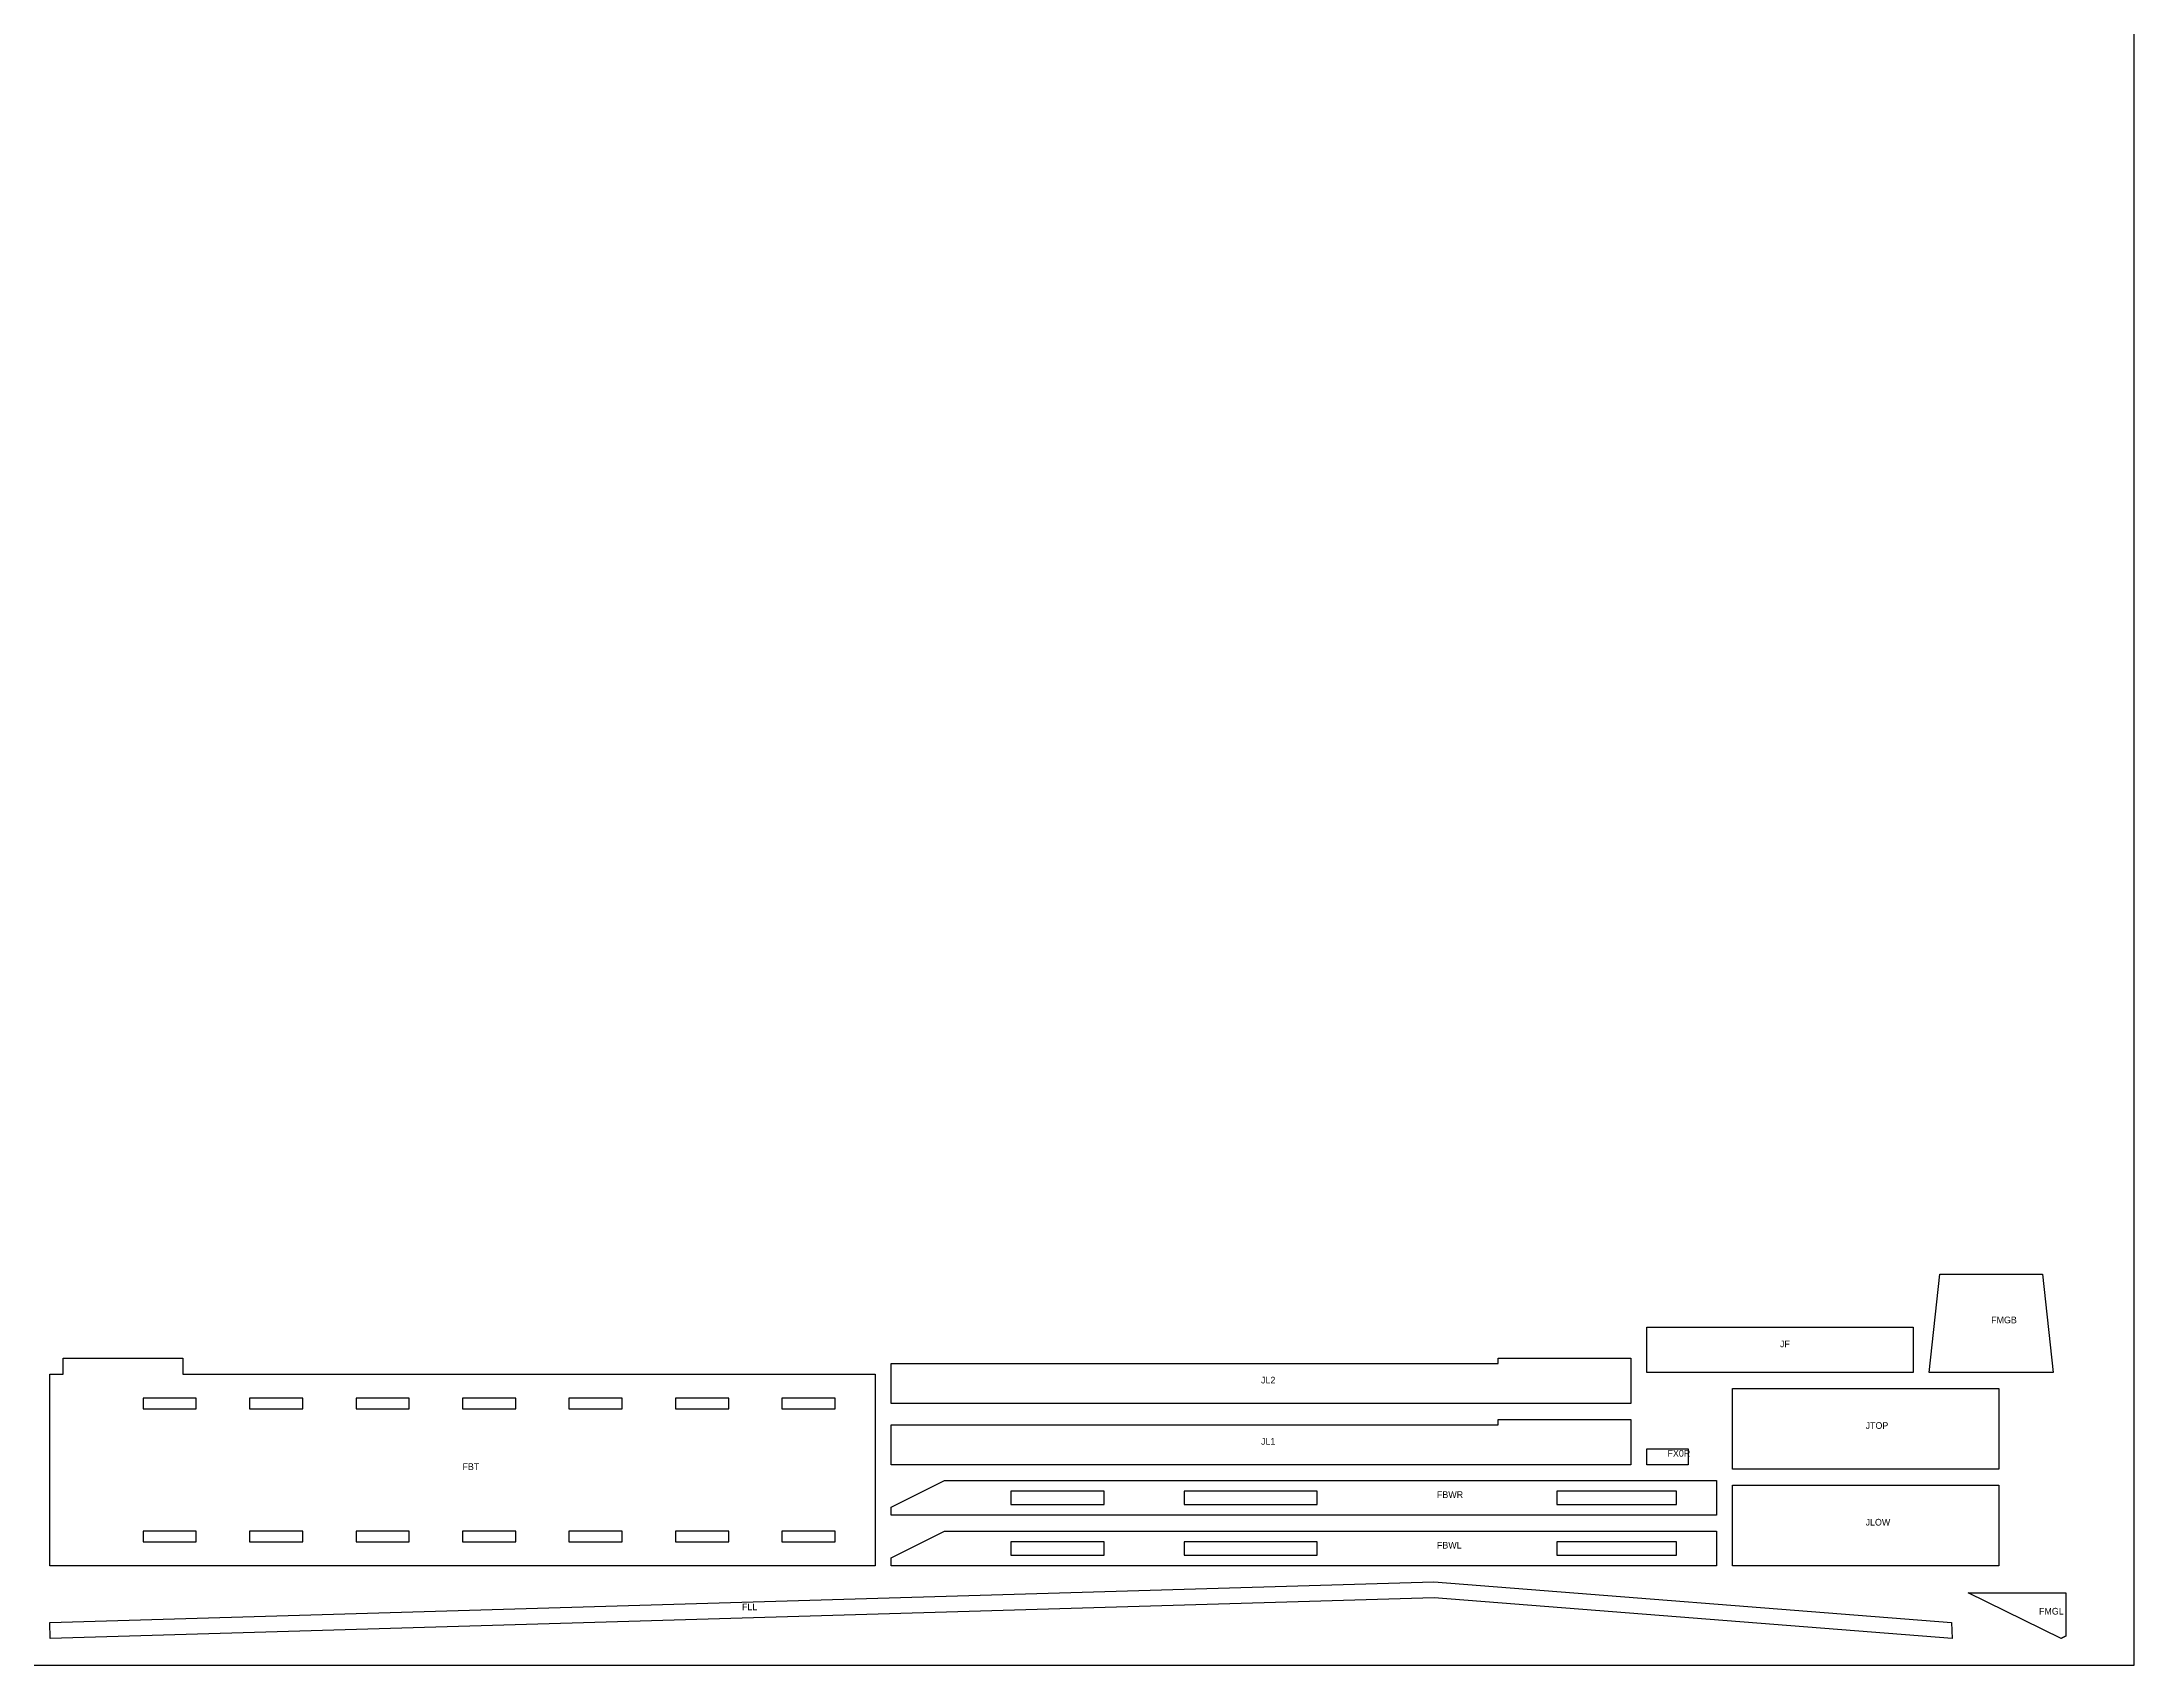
# Model space of a CAD drawing. Header units: millimetres. Extents: x 0 to 2438, y 0 to 1219.
# Drawn here: x 1653 to 2438, y 0 to 610 of the extents above; entities that cross this region are included whole.
import ezdxf

# ---------------------------------------------------------------- set-up
doc = ezdxf.new("R2010")
doc.units = ezdxf.units.MM
for name, color, linetype in [('CUT', 7, 'Continuous'), ('MARK', 3, 'Continuous'), ('STOCK_REFERENCE_DO_NOT_CUT', 8, 'Continuous')]:
    doc.layers.add(name, color=color, linetype=linetype)

msp = doc.modelspace()

# ---------------------------------------------------------------- linework, layer by layer
at = {"layer": 'CUT'}
for points in [[(2361.37, 109.88), (2365.38, 146.88), (2403.98, 146.88), (2407.98, 109.88)], [(2255.37, 111.88), (2255.37, 126.88), (2355.37, 126.88), (2355.37, 111.88), (2355.37, 109.88), (2255.37, 109.88)], [(1705.52, 109.28), (1965.52, 109.28), (1965.52, 37.28), (1655.52, 37.28), (1655.52, 109.28), (1660.52, 109.28), (1660.52, 115.28), (1705.52, 115.28)], [(2199.52, 115.28), (2249.37, 115.28), (2249.37, 98.28), (1971.52, 98.28), (1971.52, 113.28), (2199.52, 113.28)], [(2387.52, 73.58), (2287.52, 73.58), (2287.52, 103.88), (2387.52, 103.88)], [(1710.52, 96.28), (1710.52, 100.28), (1690.52, 100.28), (1690.52, 96.28)], [(1730.52, 96.28), (1750.52, 96.28), (1750.52, 100.28), (1730.52, 100.28)], [(1770.52, 96.28), (1790.52, 96.28), (1790.52, 100.28), (1770.52, 100.28)], [(1810.52, 96.28), (1830.52, 96.28), (1830.52, 100.28), (1810.52, 100.28)], [(1850.52, 96.28), (1870.52, 96.28), (1870.52, 100.28), (1850.52, 100.28)], [(1890.52, 96.28), (1910.52, 96.28), (1910.52, 100.28), (1890.52, 100.28)], [(1930.52, 96.28), (1950.52, 96.28), (1950.52, 100.28), (1930.52, 100.28)], [(2199.52, 92.28), (2249.37, 92.28), (2249.37, 75.28), (1971.52, 75.28), (1971.52, 90.28), (2199.52, 90.28)], [(2255.37, 75.28), (2255.37, 81.28), (2270.87, 81.28), (2270.87, 75.28)], [(1971.52, 56.28), (1971.52, 59.28), (1991.52, 69.28), (2281.52, 69.28), (2281.52, 56.28)], [(2016.52, 65.28), (2016.52, 60.28), (2051.52, 60.28), (2051.52, 65.28)], [(2131.52, 65.28), (2081.52, 65.28), (2081.52, 60.28), (2131.52, 60.28)], [(2266.52, 65.28), (2221.52, 65.28), (2221.52, 60.28), (2266.52, 60.28)], [(2387.52, 37.28), (2287.52, 37.28), (2287.52, 67.58), (2387.52, 67.58)], [(1710.52, 46.28), (1710.52, 50.28), (1690.52, 50.28), (1690.52, 46.28)], [(1730.52, 46.28), (1750.52, 46.28), (1750.52, 50.28), (1730.52, 50.28)], [(1770.52, 46.28), (1790.52, 46.28), (1790.52, 50.28), (1770.52, 50.28)], [(1810.52, 46.28), (1830.52, 46.28), (1830.52, 50.28), (1810.52, 50.28)], [(1850.52, 46.28), (1870.52, 46.28), (1870.52, 50.28), (1850.52, 50.28)], [(1890.52, 46.28), (1910.52, 46.28), (1910.52, 50.28), (1890.52, 50.28)], [(1930.52, 46.28), (1950.52, 46.28), (1950.52, 50.28), (1930.52, 50.28)], [(1971.52, 37.28), (1971.52, 40.28), (1991.52, 50.28), (2281.52, 50.28), (2281.52, 37.28)], [(2016.52, 46.28), (2016.52, 41.28), (2051.52, 41.28), (2051.52, 46.28)], [(2131.52, 46.28), (2081.52, 46.28), (2081.52, 41.28), (2131.52, 41.28)], [(2266.52, 46.28), (2221.52, 46.28), (2221.52, 41.28), (2266.52, 41.28)], [(1655.7, 10), (1655.52, 16), (2175.3, 31.28), (2369.83, 16), (2370.01, 10), (2175.47, 25.29)], [(2410.95, 10), (2376.01, 27.11), (2412.76, 27.11), (2412.76, 10.9), (2412.75, 10.9), (2412.73, 10.89), (2412.72, 10.89), (2412.71, 10.88), (2412.7, 10.87), (2412.69, 10.87), (2412.68, 10.86), (2412.67, 10.86), (2412.66, 10.85), (2412.64, 10.85), (2412.63, 10.84), (2412.62, 10.83), (2412.61, 10.83), (2412.6, 10.82), (2412.59, 10.82), (2412.58, 10.81), (2412.57, 10.81), (2412.55, 10.8), (2412.54, 10.79), (2412.53, 10.79), (2412.52, 10.78), (2412.51, 10.78), (2412.5, 10.77), (2412.49, 10.77), (2412.48, 10.76), (2412.46, 10.75), (2412.45, 10.75), (2412.44, 10.74), (2412.43, 10.74), (2412.42, 10.73), (2412.41, 10.73), (2412.4, 10.72), (2412.39, 10.71), (2412.37, 10.71), (2412.36, 10.7), (2412.35, 10.7), (2412.34, 10.69), (2412.33, 10.69), (2412.32, 10.68), (2412.31, 10.67), (2412.29, 10.67), (2412.28, 10.66), (2412.27, 10.66), (2412.26, 10.65), (2412.25, 10.65), (2412.24, 10.64), (2412.23, 10.63), (2412.22, 10.63), (2412.2, 10.62), (2412.19, 10.62), (2412.18, 10.61), (2412.17, 10.61), (2412.16, 10.6), (2412.15, 10.59), (2412.14, 10.59), (2412.13, 10.58), (2412.11, 10.58), (2412.1, 10.57), (2412.09, 10.57), (2412.08, 10.56), (2412.07, 10.55), (2412.06, 10.55), (2412.05, 10.54), (2412.04, 10.54), (2412.02, 10.53), (2412.01, 10.53), (2412, 10.52), (2411.99, 10.51), (2411.98, 10.51), (2411.97, 10.5), (2411.96, 10.5), (2411.94, 10.49), (2411.93, 10.49), (2411.92, 10.48), (2411.91, 10.48), (2411.9, 10.47), (2411.89, 10.46), (2411.88, 10.46), (2411.87, 10.45), (2411.85, 10.45), (2411.84, 10.44), (2411.83, 10.44), (2411.82, 10.43), (2411.81, 10.42), (2411.8, 10.42), (2411.79, 10.41), (2411.77, 10.41), (2411.76, 10.4), (2411.75, 10.4), (2411.74, 10.39), (2411.73, 10.39), (2411.72, 10.38), (2411.71, 10.37), (2411.7, 10.37), (2411.68, 10.36), (2411.67, 10.36), (2411.66, 10.35), (2411.65, 10.35), (2411.64, 10.34), (2411.63, 10.33), (2411.62, 10.33), (2411.61, 10.32), (2411.59, 10.32), (2411.58, 10.31), (2411.57, 10.31), (2411.56, 10.3), (2411.55, 10.3), (2411.54, 10.29), (2411.53, 10.28), (2411.51, 10.28), (2411.5, 10.27), (2411.49, 10.27), (2411.48, 10.26), (2411.47, 10.26), (2411.46, 10.25), (2411.45, 10.24), (2411.44, 10.24), (2411.42, 10.23), (2411.41, 10.23), (2411.4, 10.22), (2411.39, 10.22), (2411.38, 10.21), (2411.37, 10.21), (2411.36, 10.2), (2411.34, 10.19), (2411.33, 10.19), (2411.32, 10.18), (2411.31, 10.18), (2411.3, 10.17), (2411.29, 10.17), (2411.28, 10.16), (2411.26, 10.16), (2411.25, 10.15), (2411.24, 10.14), (2411.23, 10.14), (2411.22, 10.13), (2411.21, 10.13), (2411.2, 10.12), (2411.19, 10.12), (2411.17, 10.11), (2411.16, 10.11), (2411.15, 10.1), (2411.14, 10.09), (2411.13, 10.09), (2411.12, 10.08), (2411.11, 10.08), (2411.09, 10.07), (2411.08, 10.07), (2411.07, 10.06), (2411.06, 10.06), (2411.05, 10.05), (2411.04, 10.04), (2411.03, 10.04), (2411.02, 10.03), (2411, 10.03), (2410.99, 10.02), (2410.98, 10.02), (2410.97, 10.01), (2410.96, 10.01)]]:
    msp.add_lwpolyline(points, close=True, dxfattribs=at)
at = {"layer": 'STOCK_REFERENCE_DO_NOT_CUT'}
msp.add_lwpolyline([(0, 0), (2438.4, 0), (2438.4, 1219.2), (0, 1219.2)], close=True, dxfattribs=at)

# ---------------------------------------------------------------- texts
at = {"layer": 'MARK'}
for s, p in [('FMGB', (2384.68, 128.38)), ('JF', (2305.37, 119.38)), ('JL2', (2110.45, 105.78)), ('JTOP', (2337.52, 88.73)), ('JL1', (2110.45, 82.78)), ('FX0R', (2263.12, 78.28)), ('FBT', (1810.52, 73.28)), ('FBWR', (2176.52, 62.78)), ('JLOW', (2337.52, 52.43)), ('FBWL', (2176.52, 43.78)), ('FLL', (1915.5, 20.64)), ('FMGL', (2402.66, 19.01))]:
    msp.add_text(s, height=2.5, dxfattribs=at).set_placement(p)

doc.saveas('drawing.dxf')
